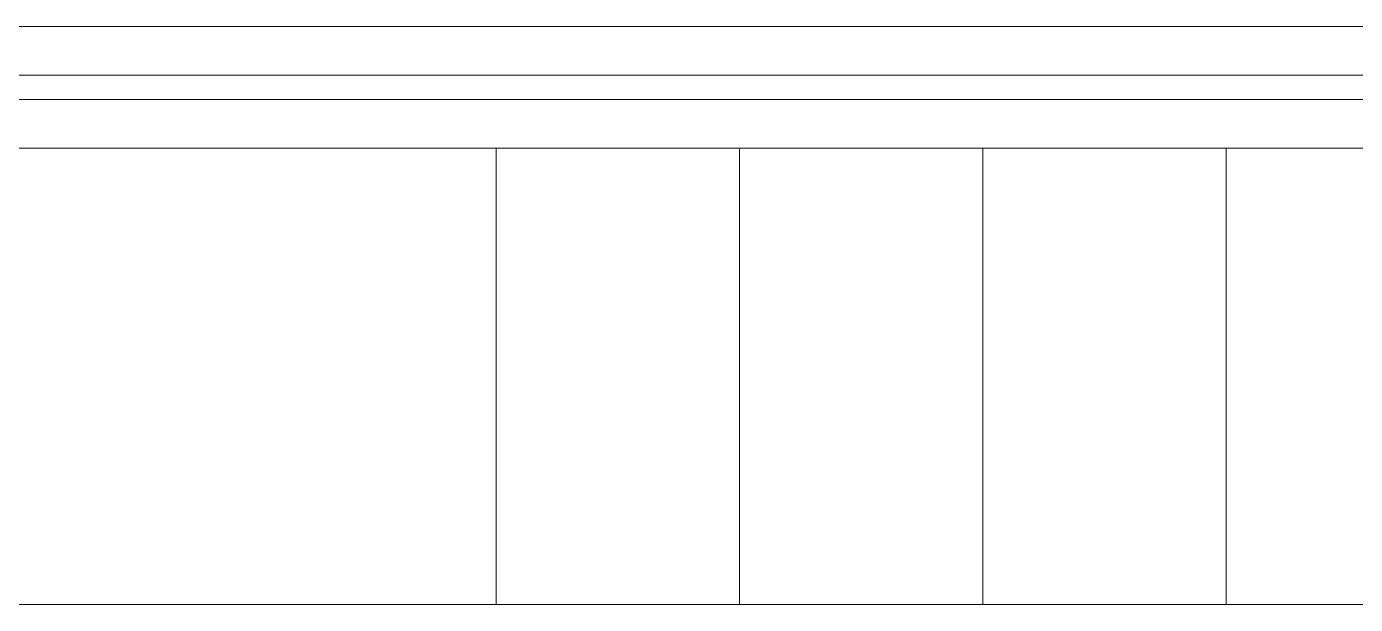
# Model space of a CAD drawing. Header units: millimetres. Extents: x -1612139 to -1282425, y 786067 to 1536390.
# Drawn here: x -1450713 to -1446344, y 982486 to 984386 of the extents above; entities that cross this region are included whole.
import ezdxf

# ---------------------------------------------------------------- set-up
doc = ezdxf.new("R2010")
doc.units = ezdxf.units.MM
doc.header["$LTSCALE"] = 1000
doc.layers.add('W-REVETMENT驳岸', color=251, linetype='CONTINUOUS')

msp = doc.modelspace()

# ---------------------------------------------------------------- linework, layer by layer
at = {"layer": 'W-REVETMENT驳岸', "lineweight": 0}
for p, q in [((-1459969.2, 984385.8), (-1449069.2, 984385.8)), ((-1449069.2, 984385.8), (-1439569.2, 984385.8)), ((-1459569.2, 983985.8), (-1449069.2, 983985.8)), ((-1449169.2, 983985.8), (-1449169.2, 982485.8)), ((-1449069.2, 983985.8), (-1439569.2, 983985.8)), ((-1448369.2, 983985.8), (-1448369.2, 982485.8)), ((-1447569.2, 983985.8), (-1447569.2, 982485.8)), ((-1446769.2, 983985.8), (-1446769.2, 982485.8)), ((-1449169.2, 982485.8), (-1459569.2, 982485.8)), ((-1449169.2, 982485.8), (-1439569.2, 982485.8))]:
    msp.add_line(p, q, dxfattribs=at)
msp.add_lwpolyline([(-1439359.2, 984225.8), (-1459319.2, 984225.8), (-1459319.2, 984145.8), (-1439359.2, 984145.8)], close=True, dxfattribs=at)

doc.saveas('drawing.dxf')
